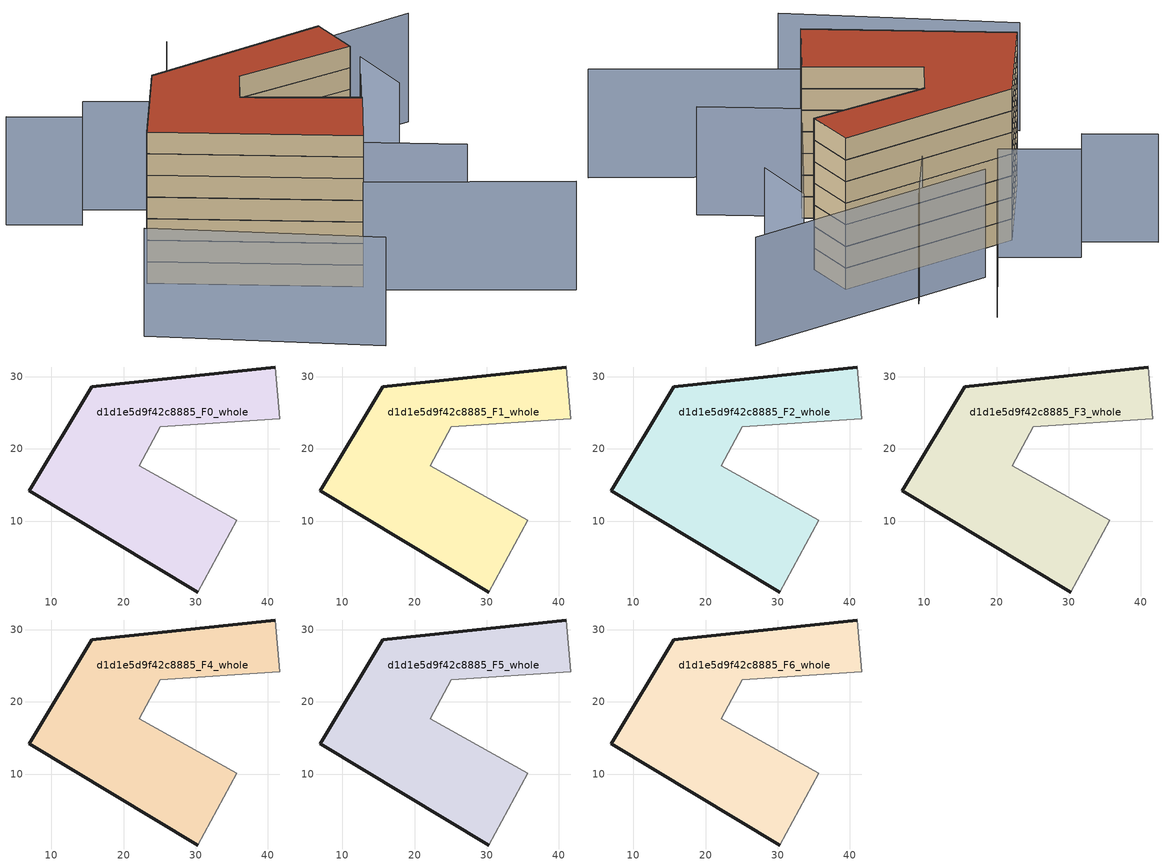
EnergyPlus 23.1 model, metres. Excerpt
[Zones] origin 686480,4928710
d1d1e5d9f42c8885_F0_whole
 floor ground (EU_floor_Construction): 30.31,0.18 35.65,10.14 22.18,17.68 25.07,23.04 41.59,24.15 40.99,31.34 15.62,28.61 6.97,14.17 z0
 wall outside (EU_wall_Construction): 30.31,0.18 6.97,14.17 15.62,28.61 40.99,31.34 z0:3
 wall adiabatic (EU_wall_Construction): 40.99,31.34 41.59,24.15 25.07,23.04 22.18,17.68 35.65,10.14 30.31,0.18 z0:3
d1d1e5d9f42c8885_F1_whole
 floor to d1d1e5d9f42c8885_F0_whole (EU_floor_Construction): 30.3,0.18 35.65,10.14 22.17,17.68 25.07,23.04 41.59,24.15 40.99,31.34 15.62,28.61 6.97,14.17 z3
 wall outside (EU_wall_Construction): 30.31,0.18 6.97,14.17 15.62,28.61 40.99,31.34 z3:6
 wall adiabatic (EU_wall_Construction): 40.99,31.34 41.59,24.15 25.07,23.04 22.18,17.68 35.65,10.14 30.31,0.18 z3:6
d1d1e5d9f42c8885_F2_whole
 floor to d1d1e5d9f42c8885_F1_whole (EU_floor_Construction): 30.3,0.18 35.65,10.14 22.17,17.68 25.07,23.04 41.59,24.15 40.99,31.34 15.62,28.61 6.97,14.17 z6
 wall outside (EU_wall_Construction): 30.31,0.18 6.97,14.17 15.62,28.61 40.99,31.34 z6:9
 wall adiabatic (EU_wall_Construction): 40.99,31.34 41.59,24.15 25.07,23.04 22.18,17.68 35.65,10.14 30.31,0.18 z6:9
d1d1e5d9f42c8885_F3_whole
 floor to d1d1e5d9f42c8885_F2_whole (EU_floor_Construction): 30.3,0.18 35.65,10.14 22.17,17.68 25.07,23.04 41.59,24.15 40.99,31.34 15.62,28.61 6.97,14.17 z9
 wall outside (EU_wall_Construction): 30.31,0.18 6.97,14.17 15.62,28.61 40.99,31.34 z9:12
 wall adiabatic (EU_wall_Construction): 40.99,31.34 41.59,24.15 25.07,23.04 22.18,17.68 35.65,10.14 30.31,0.18 z9:12
d1d1e5d9f42c8885_F4_whole
 floor to d1d1e5d9f42c8885_F3_whole (EU_floor_Construction): 30.3,0.18 35.65,10.14 22.17,17.68 25.07,23.04 41.59,24.15 40.99,31.34 15.62,28.61 6.97,14.17 z12
 wall outside (EU_wall_Construction): 30.31,0.18 6.97,14.17 15.62,28.61 40.99,31.34 z12:15
 wall adiabatic (EU_wall_Construction): 40.99,31.34 41.59,24.15 25.07,23.04 22.18,17.68 35.65,10.14 30.31,0.18 z12:15
d1d1e5d9f42c8885_F5_whole
 floor to d1d1e5d9f42c8885_F4_whole (EU_floor_Construction): 30.3,0.18 35.65,10.14 22.17,17.68 25.07,23.04 41.59,24.15 40.99,31.34 15.62,28.61 6.97,14.17 z15
 wall outside (EU_wall_Construction): 30.31,0.18 6.97,14.17 15.62,28.61 40.99,31.34 z15:18
 wall adiabatic (EU_wall_Construction): 40.99,31.34 41.59,24.15 25.07,23.04 22.18,17.68 35.65,10.14 30.31,0.18 z15:18
d1d1e5d9f42c8885_F6_whole
 floor to d1d1e5d9f42c8885_F5_whole (EU_floor_Construction): 30.3,0.18 35.65,10.14 22.17,17.68 25.07,23.04 41.59,24.15 40.99,31.34 15.62,28.61 6.97,14.17 z18
 wall outside (EU_wall_Construction): 30.31,0.18 6.97,14.17 15.62,28.61 40.99,31.34 z18:21
 wall adiabatic (EU_wall_Construction): 40.99,31.34 41.59,24.15 25.07,23.04 22.18,17.68 35.65,10.14 30.31,0.18 z18:21
 roof outside (EU_roof_Construction): 40.99,31.34 41.59,24.15 25.07,23.04 22.18,17.68 35.65,10.14 30.31,0.18 6.97,14.17 15.62,28.61 z21
shading: -0.82,0.73 24.45,-16.31 / 53.35,-13.31 29.83,-0.7 / 29.83,-0.7 44.96,27.51 / 46.66,2.92 21.94,17.83 / 21.94,17.83 34.96,39.42 / 47.93,22.87 47.34,31.96 / 8.18,33.18 -0.18,37.88 / 28.18,47.6 19.63,32.14 / 19.63,32.14 10.45,37.22 / 58.81,40.33 23.85,36.56 z0:15
[Building]
EU S2 Campaign: North Axis=0; Terrain=City; Solar Distribution=FullExterior
[Site:Location]
Bologna: Latitude=44.5; Longitude=11.25; Time Zone=1; Elevation=37
[SizingPeriod:WeatherFileDays]
AnnualSizingPeriod: Begin Month=1; Begin Day of Month=1; End Month=12; End Day of Month=31; Day of Week for Start Day=Monday; Use Weather File Daylight Saving Period=No; Use Weather File Rain and Snow Indicators=No
[MATERIAL]
EU_InternalMass_Material: Roughness=MediumRough; Thickness=0.1; Conductivity=1; Density=1800; Specific Heat=900; Thermal Absorptance=0.9; Solar Absorptance=0.7; Visible Absorptance=0.7
[MATERIAL:NOMASS] Roughness=MediumRough; Thermal Absorptance=0.9; Solar Absorptance=0.7; Visible Absorptance=0.7
Name | Thermal Resistance
EU_wall_NoMass | 0.905828
EU_roof_NoMass | 0.37593
EU_floor_NoMass | 0.67114
[CONSTRUCTION]
EU_wall_Construction: EU_wall_NoMass
EU_roof_Construction: EU_roof_NoMass
EU_floor_Construction: EU_floor_NoMass
EU_InternalMass_Construction: EU_InternalMass_Material
[ZONE] Type=1; Multiplier=1; Ceiling Height=autocalculate; Volume=1516.74; Floor Area=autocalculate; Part of Total Floor Area=Yes
d1d1e5d9f42c8885_F0_whole; d1d1e5d9f42c8885_F1_whole; d1d1e5d9f42c8885_F2_whole; d1d1e5d9f42c8885_F3_whole; d1d1e5d9f42c8885_F4_whole; d1d1e5d9f42c8885_F5_whole; d1d1e5d9f42c8885_F6_whole
[INTERNALMASS] Construction=EU_InternalMass_Construction; Surface Area=505.579
Name | Zone or ZoneList
d1d1e5d9f42c8885_F0_whole_EU_InternalMass | d1d1e5d9f42c8885_F0_whole
d1d1e5d9f42c8885_F1_whole_EU_InternalMass | d1d1e5d9f42c8885_F1_whole
d1d1e5d9f42c8885_F2_whole_EU_InternalMass | d1d1e5d9f42c8885_F2_whole
d1d1e5d9f42c8885_F3_whole_EU_InternalMass | d1d1e5d9f42c8885_F3_whole
d1d1e5d9f42c8885_F4_whole_EU_InternalMass | d1d1e5d9f42c8885_F4_whole
d1d1e5d9f42c8885_F5_whole_EU_InternalMass | d1d1e5d9f42c8885_F5_whole
d1d1e5d9f42c8885_F6_whole_EU_InternalMass | d1d1e5d9f42c8885_F6_whole
[OTHEREQUIPMENT] Fuel Type=Electricity; Design Level Calculation Method=Watts/Area; Power per Zone Floor Area=1; Fraction Latent=0; Fraction Radiant=0; Fraction Lost=0; Carbon Dioxide Generation Rate=0; EndUse Subcategory=EU_Step8_InternalGains
Name | Zone or ZoneList or Space or SpaceList | Schedule
EU_Step8_InternalGain_d1d1e5d9f42c8885_F0_whole_f000 | d1d1e5d9f42c8885_F0_whole | EU_Step8_GainSchedule_d1d1e5d9f42c8885_F0_whole_f000
EU_Step8_InternalGain_d1d1e5d9f42c8885_F1_whole_f000 | d1d1e5d9f42c8885_F1_whole | EU_Step8_GainSchedule_d1d1e5d9f42c8885_F1_whole_f000
EU_Step8_InternalGain_d1d1e5d9f42c8885_F2_whole_f000 | d1d1e5d9f42c8885_F2_whole | EU_Step8_GainSchedule_d1d1e5d9f42c8885_F2_whole_f000
EU_Step8_InternalGain_d1d1e5d9f42c8885_F3_whole_f000 | d1d1e5d9f42c8885_F3_whole | EU_Step8_GainSchedule_d1d1e5d9f42c8885_F3_whole_f000
EU_Step8_InternalGain_d1d1e5d9f42c8885_F4_whole_f000 | d1d1e5d9f42c8885_F4_whole | EU_Step8_GainSchedule_d1d1e5d9f42c8885_F4_whole_f000
EU_Step8_InternalGain_d1d1e5d9f42c8885_F5_whole_f000 | d1d1e5d9f42c8885_F5_whole | EU_Step8_GainSchedule_d1d1e5d9f42c8885_F5_whole_f000
EU_Step8_InternalGain_d1d1e5d9f42c8885_F6_whole_f000 | d1d1e5d9f42c8885_F6_whole | EU_Step8_GainSchedule_d1d1e5d9f42c8885_F6_whole_f000
[ZONEVENTILATION:DESIGNFLOWRATE] Schedule=EU_AlwaysOn; Design Flow Rate Calculation Method=AirChanges/Hour; Air Changes per Hour=0.73129; Ventilation Type=Natural; Fan Pressure Rise=0; Fan Total Efficiency=1; Constant Term Coefficient=1; Temperature Term Coefficient=0; Velocity Term Coefficient=0; Velocity Squared Term Coefficient=0; Minimum Indoor Temperature=-100; Maximum Indoor Temperature=100; Delta Temperature=-100; Minimum Outdoor Temperature=-100; Maximum Outdoor Temperature=100; Maximum Wind Speed=40
Name | Zone or ZoneList or Space or SpaceList
EU_ConstantAir_d1d1e5d9f42c8885_F0_whole | d1d1e5d9f42c8885_F0_whole
EU_ConstantAir_d1d1e5d9f42c8885_F1_whole | d1d1e5d9f42c8885_F1_whole
EU_ConstantAir_d1d1e5d9f42c8885_F2_whole | d1d1e5d9f42c8885_F2_whole
EU_ConstantAir_d1d1e5d9f42c8885_F3_whole | d1d1e5d9f42c8885_F3_whole
EU_ConstantAir_d1d1e5d9f42c8885_F4_whole | d1d1e5d9f42c8885_F4_whole
EU_ConstantAir_d1d1e5d9f42c8885_F5_whole | d1d1e5d9f42c8885_F5_whole
EU_ConstantAir_d1d1e5d9f42c8885_F6_whole | d1d1e5d9f42c8885_F6_whole
[HVACTEMPLATE:THERMOSTAT] Constant Heating Setpoint=20; Constant Cooling Setpoint=50
EU_HeatOnly_d1d1e5d9f42c8885_F0_whole; EU_HeatOnly_d1d1e5d9f42c8885_F1_whole; EU_HeatOnly_d1d1e5d9f42c8885_F2_whole; EU_HeatOnly_d1d1e5d9f42c8885_F3_whole; EU_HeatOnly_d1d1e5d9f42c8885_F4_whole; EU_HeatOnly_d1d1e5d9f42c8885_F5_whole; EU_HeatOnly_d1d1e5d9f42c8885_F6_whole
[HVACTEMPLATE:ZONE:IDEALLOADSAIRSYSTEM] System Availability Schedule=EU_AlwaysOn; Maximum Heating Supply Air Temperature=50; Minimum Cooling Supply Air Temperature=13; Maximum Heating Supply Air Humidity Ratio=0.0156; Minimum Cooling Supply Air Humidity Ratio=0.0077; Heating Limit=NoLimit; Cooling Limit=NoLimit; Heating Availability Schedule=EU_AlwaysOn; Cooling Availability Schedule=EU_CoolingOff; Dehumidification Control Type=ConstantSensibleHeatRatio; Cooling Sensible Heat Ratio=0.7; Dehumidification Setpoint=60; Humidification Control Type=None; Humidification Setpoint=30; Outdoor Air Method=None; Outdoor Air Flow Rate per Person=0.00944; Outdoor Air Flow Rate per Zone Floor Area=0; Outdoor Air Flow Rate per Zone=0; Demand Controlled Ventilation Type=None; Outdoor Air Economizer Type=NoEconomizer; Heat Recovery Type=None; Sensible Heat Recovery Effectiveness=0.7; Latent Heat Recovery Effectiveness=0.65
Name | Template Thermostat
d1d1e5d9f42c8885_F0_whole | EU_HeatOnly_d1d1e5d9f42c8885_F0_whole
d1d1e5d9f42c8885_F1_whole | EU_HeatOnly_d1d1e5d9f42c8885_F1_whole
d1d1e5d9f42c8885_F2_whole | EU_HeatOnly_d1d1e5d9f42c8885_F2_whole
d1d1e5d9f42c8885_F3_whole | EU_HeatOnly_d1d1e5d9f42c8885_F3_whole
d1d1e5d9f42c8885_F4_whole | EU_HeatOnly_d1d1e5d9f42c8885_F4_whole
d1d1e5d9f42c8885_F5_whole | EU_HeatOnly_d1d1e5d9f42c8885_F5_whole
d1d1e5d9f42c8885_F6_whole | EU_HeatOnly_d1d1e5d9f42c8885_F6_whole
[SIZING:ZONE] Zone Cooling Design Supply Air Temperature Input Method=SupplyAirTemperature; Zone Cooling Design Supply Air Temperature=13; Zone Heating Design Supply Air Temperature Input Method=SupplyAirTemperature; Zone Heating Design Supply Air Temperature=50; Zone Cooling Design Supply Air Humidity Ratio=0.008; Zone Heating Design Supply Air Humidity Ratio=0.008; Cooling Design Air Flow Method=DesignDay; Cooling Design Air Flow Rate=0; Cooling Minimum Air Flow per Zone Floor Area=0.000762; Cooling Minimum Air Flow=0; Cooling Minimum Air Flow Fraction=0.2; Heating Design Air Flow Method=DesignDay; Heating Design Air Flow Rate=0; Heating Maximum Air Flow per Zone Floor Area=0.002032; Heating Maximum Air Flow=0.141576; Heating Maximum Air Flow Fraction=0.3; Account for Dedicated Outdoor Air System=No; Dedicated Outdoor Air System Control Strategy=NeutralSupplyAir; Dedicated Outdoor Air Low Setpoint Temperature for Design=autosize; Dedicated Outdoor Air High Setpoint Temperature for Design=autosize; Zone Load Sizing Method=Sensible Load Only No Latent Load; Zone Latent Cooling Design Supply Air Humidity Ratio Input Method=HumidityRatioDifference; Zone Cooling Design Supply Air Humidity Ratio Difference=0.005; Zone Latent Heating Design Supply Air Humidity Ratio Input Method=HumidityRatioDifference; Zone Humidification Design Supply Air Humidity Ratio Difference=0.005
d1d1e5d9f42c8885_F0_whole; d1d1e5d9f42c8885_F1_whole; d1d1e5d9f42c8885_F2_whole; d1d1e5d9f42c8885_F3_whole; d1d1e5d9f42c8885_F4_whole; d1d1e5d9f42c8885_F5_whole; d1d1e5d9f42c8885_F6_whole
[SCHEDULE:CONSTANT]
Name | Hourly Value
EU_AlwaysOn | 1
EU_CoolingOff | 0
[SCHEDULE:FILE] Column Number=1; Rows to Skip at Top=0; Number of Hours of Data=8760; Column Separator=Comma; Interpolate to Timestep=No; Minutes per Item=60; Adjust Schedule for Daylight Savings=Yes
Name | File
EU_Step8_GainSchedule_d1d1e5d9f42c8885_F0_whole_f000 | ../../schedules/d1d1e5d9f42c8885/d1d1e5d9f42c8885_F0_whole_f000_gain.csv
EU_Step8_GainSchedule_d1d1e5d9f42c8885_F1_whole_f000 | ../../schedules/d1d1e5d9f42c8885/d1d1e5d9f42c8885_F1_whole_f000_gain.csv
EU_Step8_GainSchedule_d1d1e5d9f42c8885_F2_whole_f000 | ../../schedules/d1d1e5d9f42c8885/d1d1e5d9f42c8885_F2_whole_f000_gain.csv
EU_Step8_GainSchedule_d1d1e5d9f42c8885_F3_whole_f000 | ../../schedules/d1d1e5d9f42c8885/d1d1e5d9f42c8885_F3_whole_f000_gain.csv
EU_Step8_GainSchedule_d1d1e5d9f42c8885_F4_whole_f000 | ../../schedules/d1d1e5d9f42c8885/d1d1e5d9f42c8885_F4_whole_f000_gain.csv
EU_Step8_GainSchedule_d1d1e5d9f42c8885_F5_whole_f000 | ../../schedules/d1d1e5d9f42c8885/d1d1e5d9f42c8885_F5_whole_f000_gain.csv
EU_Step8_GainSchedule_d1d1e5d9f42c8885_F6_whole_f000 | ../../schedules/d1d1e5d9f42c8885/d1d1e5d9f42c8885_F6_whole_f000_gain.csv
